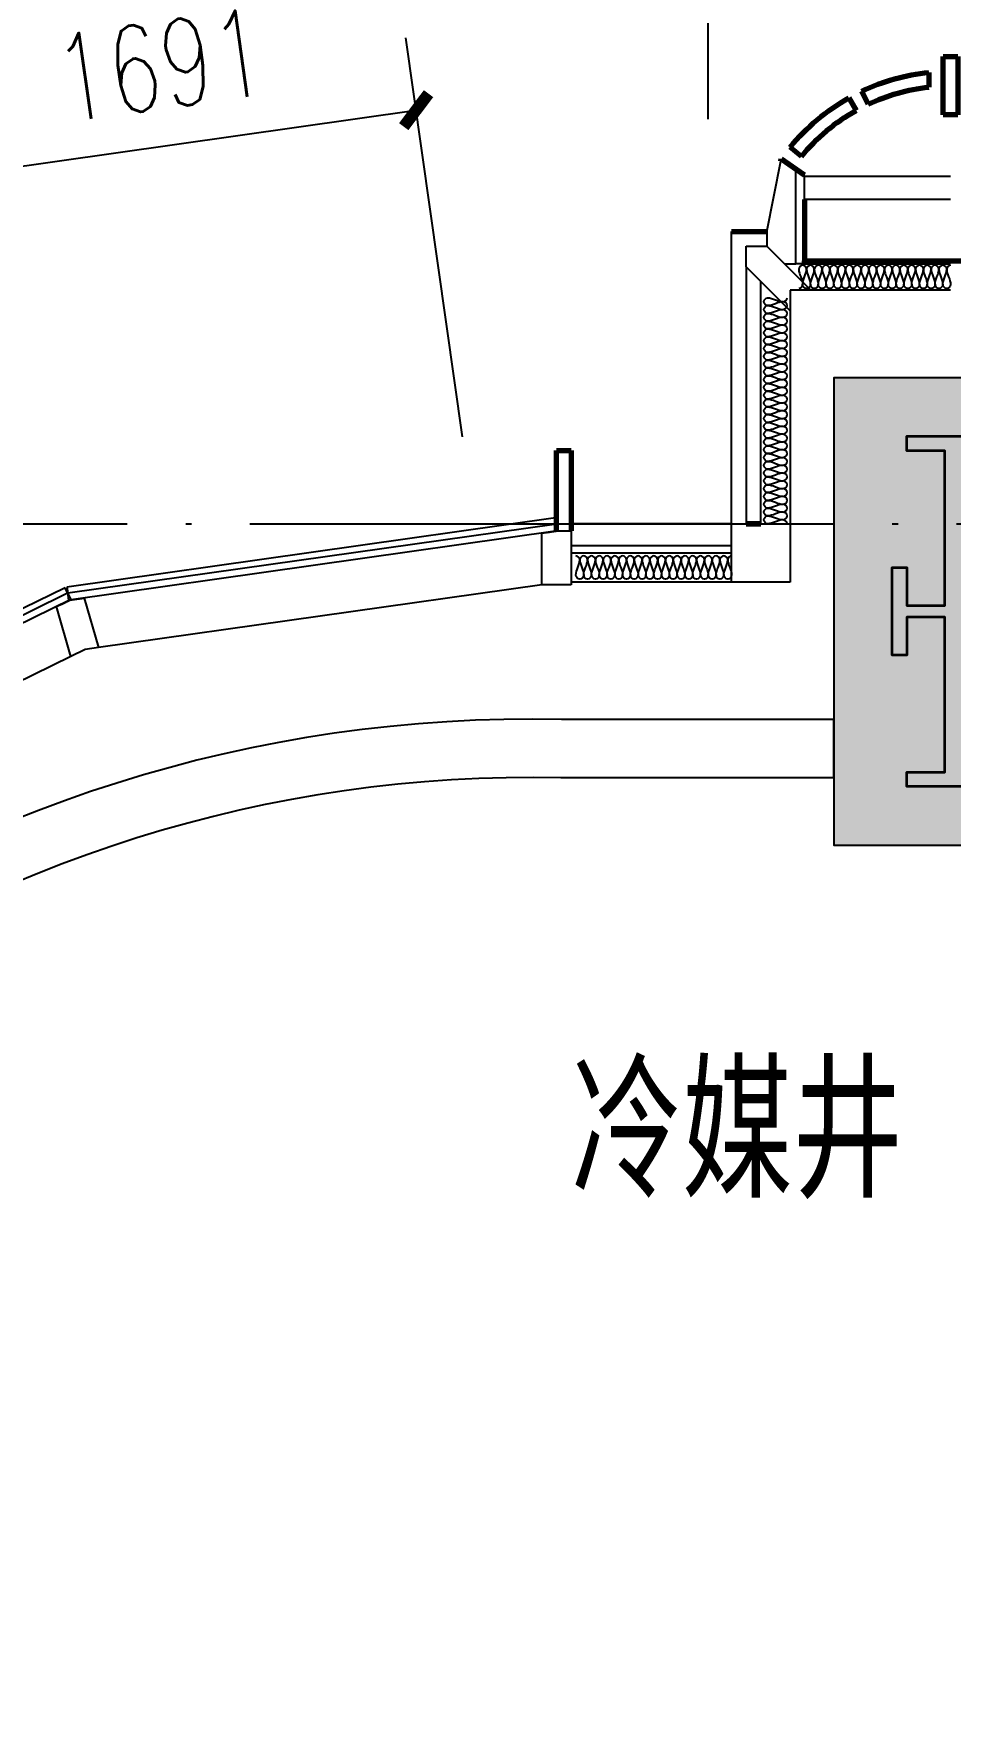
# Model space of a CAD drawing. Header units: millimetres. Extents: x 11476074 to 24729458, y -1239991 to 2813188.
# Drawn here: x 12561655 to 12564797, y 403070 to 408792 of the extents above; entities that cross this region are included whole.
import ezdxf

# ---------------------------------------------------------------- set-up
doc = ezdxf.new("R2010")
doc.units = ezdxf.units.MM
doc.header["$LTSCALE"] = 1000
doc.linetypes.add('DOTE', pattern=[2.42, 2, -0.2, 0.02, -0.2])
for name, color, linetype in [('A-ANNO-DIMS', 3, 'Continuous'), ('A-ANNO-TEXT', 7, 'Continuous'), ('A-AXIS', 18, 'DOTE'), ('A-DETL-0001', 1, 'Continuous'), ('A-GLAZ', 4, 'Continuous'), ('A-WALL', 5, 'Continuous'), ('G-RCZ-CONLine', 5, 'Continuous'), ('PUB_HATCH', 8, 'Continuous'), ('排水沟', 133, 'Continuous')]:
    doc.layers.add(name, color=color, linetype=linetype)
for name, color, linetype, lineweight in [('A-GENM', 2, 'Continuous', 70), ('A-GENM-PROJ', 2, 'Continuous', 25), ('A-GLAZ-PROJ', 2, 'Continuous', 25), ('钢柱', 51, 'Continuous', 35)]:
    doc.layers.add(name, color=color, linetype=linetype, lineweight=lineweight)
doc.styles.add('_TCH_DIM_T3', font='SIMPLEX', dxfattribs={"width": 0.705882, "bigfont": 'GBCBIG'})
doc.styles.add('TITXV', font='', dxfattribs={"width": 0.7})
doc.styles.get('TITXV').set_extended_font_data('SimSun')
doc.dimstyles.new('_TCH_ARCH&&100', dxfattribs={"dimtxt": 297.5, "dimasz": 100, "dimexe": 250, "dimexo": 300, "dimgap": 126.25, "dimtad": 1, "dimdec": 0, "dimzin": 0, "dimdsep": 46, "dimtxsty": '_TCH_DIM_T3', "dimblk": 'ARCHTICK', "dimcen": 0.09, "dimclrt": 7, "dimazin": 2, "dimtfac": 1, "dimtdec": 0, "dimtix": 1, "dimtmove": 2, "dimatfit": 3, "dimfxl": 0, "dimtolj": 1, "dimtzin": 0, "dimarcsym": 0})

# ---------------------------------------------------------------- blocks, each defined once
blk = doc.blocks.new('_ArchTick')
at = {"color": 0, "linetype": 'ByBlock', "const_width": 0.4}
blk.add_lwpolyline([(-0.5, -0.5), (0.5, 0.5)], dxfattribs=at)
blk = doc.blocks.new('*D5823')
at = {"layer": 'A-ANNO-DIMS', "color": 0, "lineweight": -2, "transparency": 16777216}
for p, q in [((12563404.7, 709816), (12563211.1, 711182.6)), ((12561730.6, 709578.8), (12561537, 710945.4)), ((12561572, 710697.9), (12563246.2, 710935.1))]:
    blk.add_line(p, q, dxfattribs=at)
at = {"layer": 'Defpoints', "color": 0, "transparency": 16777216}
for p in [(12563246.2, 710935.1), (12563446.8, 709519), (12561772.7, 709281.8)]:
    blk.add_point(p, dxfattribs=at)
at = {"layer": 'A-ANNO-DIMS', "color": 0, "lineweight": -2, "transparency": 16777216, "xscale": 100, "yscale": 100, "zscale": 100}
for p, rotation in [((12563246.2, 710935.1), 8.064418033486072), ((12561572, 710697.9), 188.064418033486)]:
    blk.add_blockref('_ArchTick', p, dxfattribs=dict(at, rotation=rotation))
at = {"layer": 'A-ANNO-DIMS', "color": 7, "transparency": 16777216, "insert": (12562370.5, 711088.7), "char_height": 297.5, "attachment_point": 5, "rotation": 8.0644, "style": '_TCH_DIM_T3'}
blk.add_mtext('\\A1;1691', dxfattribs=at)
blk = doc.blocks.new('*D5859')
at = {"layer": 'A-ANNO-DIMS', "color": 0, "lineweight": -2, "transparency": 16777216}
for p, q in [((12564246.9, 710904.1), (12564246.9, 712325.5)), ((12565346.7, 710904.1), (12565346.7, 712325.5)), ((12564246.9, 712075.5), (12565346.7, 712075.5))]:
    blk.add_line(p, q, dxfattribs=at)
at = {"layer": 'Defpoints', "color": 0, "transparency": 16777216}
for p in [(12565346.7, 712075.5), (12564246.9, 710604.1), (12565346.7, 710604.1)]:
    blk.add_point(p, dxfattribs=at)
at = {"layer": 'A-ANNO-DIMS', "color": 0, "lineweight": -2, "transparency": 16777216, "xscale": 100, "yscale": 100, "zscale": 100, "rotation": 180}
blk.add_blockref('_ArchTick', (12564246.9, 712075.5), dxfattribs=at)
at = {"layer": 'A-ANNO-DIMS', "color": 0, "lineweight": -2, "transparency": 16777216, "xscale": 100, "yscale": 100, "zscale": 100}
blk.add_blockref('_ArchTick', (12565346.7, 712075.5), dxfattribs=at)
at = {"layer": 'A-ANNO-DIMS', "color": 7, "transparency": 16777216, "insert": (12564796.8, 712350.5), "char_height": 297.5, "attachment_point": 5, "style": '_TCH_DIM_T3'}
blk.add_mtext('\\A1;1100', dxfattribs=at)
blk = doc.blocks.new('FO-Exterior Column FULL - FO-Exterior Column FULL-V22-850_L52 HOTEL')
at = {"layer": 'A-GENM'}
for p, q in [((630, 100.1), (630, 175.3)), ((-500, 110.1), (-500, 100.4)), ((-500, -109.6), (-500, 110.1)), ((-500, 100.4), (500, 100.4)), ((580.2, -249.1), (630, 0.1)), ((-580.2, -249.1), (-502.1, -193.8)), ((502.1, -193.8), (580.2, -249.1)), ((-581.7, -241.4), (-580.2, -249.1)), ((-510.9, -257.6), (-549.6, -289.3)), ((549.6, -289.3), (510.9, -257.6)), ((25, -399.6), (-25, -399.6)), ((-25, -399.6), (-25, -599.6)), ((25, -599.6), (25, -399.6)), ((-348.5, -458), (-324, -414.4)), ((-282.7, -435.7), (-304, -480.9)), ((304, -480.9), (282.7, -435.7)), ((324, -414.4), (348.5, -458)), ((-75, -545.2), (-75, -494.9)), ((75, -494.9), (75, -545.2)), ((-25, -599.6), (25, -599.6))]:
    blk.add_line(p, q, dxfattribs=at)
for radius, start, end in [(661.1, 219.3893, 240.6554), (661.1, 299.3446, 320.6107), (711.1, 219.3894, 240.6554), (711.1, 299.3446, 320.6106), (661.1, 244.6842, 263.483), (661.1, 276.517, 295.3158), (711.1, 244.6842, 263.943), (711.1, 276.057, 295.3158)]:
    blk.add_arc((0, 161.9), radius, start, end, dxfattribs=at)
blk = doc.blocks.new('FO-CORNER LOUVERS - FO-CORNER LOUVERS 1000-5059423-850_L52 HOTEL')
at = {"layer": 'A-GENM'}
for p, q in [((-600, -74.6), (-600, -350)), ((-550, -350), (-550, -75.7)), ((50, -99.9), (100, -99.9)), ((100, -99.9), (50, -99.9)), ((-600, -350), (-550, -350)), ((0, -1099.9), (120.3, -1099.9))]:
    blk.add_line(p, q, dxfattribs=at)
at = {"layer": 'A-GENM-PROJ'}
for p, q in [((-550, -24.9), (0, -24.9)), ((0, -99.9), (-550, -99.9))]:
    blk.add_line(p, q, dxfattribs=at)
blk = doc.blocks.new('FO-Vision Panels-Corner - Regular 2-4578217-850_L52 HOTEL')
at = {"layer": 'A-GLAZ-PROJ'}
for p, q in [((-845.4, 0), (-845.4, 20)), ((-845.4, 20), (845.4, 20)), ((845.4, 20), (845.4, 0))]:
    blk.add_line(p, q, dxfattribs=at)
blk = doc.blocks.new('FO-Vision Panels-Corner - Regular 2-4578218-850_L52 HOTEL')
at = {"layer": 'A-GLAZ-PROJ'}
for p, q in [((-845.4, 0), (-845.4, 20)), ((-845.4, 20), (845.4, 20)), ((845.4, 20), (845.4, 0))]:
    blk.add_line(p, q, dxfattribs=at)
blk = doc.blocks.new('FO-Vision Panels-Corner - Regular 2-V24-850_L52 HOTEL')
at = {"layer": 'A-GLAZ'}
for p, q in [((845.4, 0), (-845.4, 0)), ((-845.4, 0), (-845.4, -25)), ((845.4, -25), (845.4, 0)), ((-810.4, -25), (-845.4, -25)), ((-845.4, -25), (845.4, -25)), ((845.4, -25), (810.4, -25)), ((845.4, -26.4), (845.4, -25))]:
    blk.add_line(p, q, dxfattribs=at)
at = {"layer": 'A-GLAZ-PROJ'}
for p, q in [((-845.4, 0), (-845.4, 20)), ((-845.4, 20), (845.4, 20)), ((845.4, 20), (845.4, 0)), ((-766.6, -200), (766.6, -200))]:
    blk.add_line(p, q, dxfattribs=at)
blk = doc.blocks.new('FO-Vision Panels-Corner - Regular 2-V25-850_L52 HOTEL')
at = {"layer": 'A-GLAZ'}
for p, q in [((845.4, 0), (-845.4, 0)), ((-845.4, 0), (-845.4, -25)), ((845.4, -25), (845.4, 0)), ((-810.4, -25), (-845.4, -25)), ((-845.4, -25), (-845.4, -26.4)), ((-845.4, -25), (845.4, -25)), ((845.4, -25), (810.4, -25)), ((845.4, -26.4), (845.4, -25))]:
    blk.add_line(p, q, dxfattribs=at)
at = {"layer": 'A-GLAZ-PROJ'}
for p, q in [((-845.4, 0), (-845.4, 20)), ((-845.4, 20), (845.4, 20)), ((845.4, 20), (845.4, 0)), ((-759.6, -200), (766.6, -200))]:
    blk.add_line(p, q, dxfattribs=at)
blk = doc.blocks.new('GP_POLY FOSHAN_SHELL_rvt-2-200_L05-13_ 16-25')
at = {"layer": 'A-DETL-0001'}
for p, q in [((-55829.9, 61499.7), (-55781.6, 61741.6)), ((-55773.8, 61744.7), (-55729.9, 61713.6)), ((-55729.9, 61390), (-55729.9, 61713.5)), ((-55729.9, 61713.5), (-55700, 61692.3)), ((-55700, 61692.3), (-55700, 61689.7)), ((-55700, 61609.7), (-55700, 61689.7)), ((-55700, 61689.7), (-55200, 61689.7)), ((-55700, 61609.7), (-55700, 61390)), ((-55200, 61609.7), (-55700, 61609.7)), ((-55950, 61500), (-55829.9, 61500)), ((-55950, 60500), (-55950, 61500)), ((-55829.9, 61500), (-55829.9, 61450)), ((-55900, 61379.4), (-55900, 61450)), ((-55900, 61450), (-55829.2, 61450)), ((-55829.2, 61450), (-55679.2, 61300)), ((-55900, 61379.4), (-55900, 60500)), ((-55750, 61229.3), (-55900, 61379.4)), ((-55769.2, 61390), (-55729.9, 61390)), ((-55700, 61390), (-55729.9, 61390)), ((-55700, 61390), (-55199.9, 61390)), ((-55850, 60500), (-55850, 61329.3)), ((-55750, 61300), (-55750, 61229.3)), ((-55679.2, 61300), (-55750, 61300)), ((-55199.9, 61300), (-55679.2, 61300)), ((-55750, 61229.3), (-55750, 60500)), ((-55950, 60300), (-55950, 60500)), ((-55950, 60500), (-55750, 60500)), ((-55750, 60500), (-55750, 60300)), ((-56600, 60467.7), (-56542.5, 60475.8)), ((-56600, 60290.9), (-56600, 60467.7)), ((-56542.5, 60475.8), (-56500, 60475.8)), ((-56500, 60475.8), (-56500, 60290.9)), ((-56500, 60400.1), (-55950, 60400.1)), ((-56500, 60290.9), (-56600, 60290.9)), ((-55950, 60300.2), (-56500, 60300.2)), ((-55750, 60300), (-55950, 60300)), ((-58262.7, 60216.1), (-58216.7, 60238.6)), ((-58213.3, 60045.4), (-58262.7, 60216.1)), ((-58216.7, 60238.6), (-58167.1, 60245.6)), ((-58167.1, 60245.6), (-58118, 60075.8)), ((-58164.7, 60069.2), (-58213.3, 60045.4)), ((-58118, 60075.8), (-58164.7, 60069.2))]:
    blk.add_line(p, q, dxfattribs=at)
blk.add_arc((-55776.7, 61740.6), 5, 54.6786, 168.7147, dxfattribs=at)
for points in [[(-55693.3, 61371.7), (-55693.3, 61378), (-55706.7, 61392.1), (-55720, 61378), (-55720, 61371.7)], [(-55720, 61371.7), (-55720, 61353.4), (-55706.7, 61336.7), (-55706.7, 61318.4)], [(-55706.7, 61318.4), (-55706.7, 61336.7), (-55693.3, 61353.4), (-55693.3, 61371.7)], [(-55666.7, 61371.7), (-55666.7, 61378), (-55680, 61392.1), (-55693.3, 61378), (-55693.3, 61371.7)], [(-55693.3, 61371.7), (-55693.3, 61353.4), (-55680, 61336.7), (-55680, 61318.4)], [(-55680, 61318.4), (-55680, 61336.7), (-55666.7, 61353.4), (-55666.7, 61371.7)], [(-55640, 61371.7), (-55640, 61378), (-55653.3, 61392.1), (-55666.7, 61378), (-55666.7, 61371.7)], [(-55666.7, 61371.7), (-55666.7, 61353.4), (-55653.3, 61336.7), (-55653.3, 61318.4)], [(-55653.3, 61318.4), (-55653.3, 61336.7), (-55640, 61353.4), (-55640, 61371.7)], [(-55613.3, 61371.7), (-55613.3, 61378), (-55626.7, 61392.1), (-55640, 61378), (-55640, 61371.7)], [(-55640, 61371.7), (-55640, 61353.4), (-55626.7, 61336.7), (-55626.7, 61318.4)], [(-55626.7, 61318.4), (-55626.7, 61336.7), (-55613.3, 61353.4), (-55613.3, 61371.7)], [(-55586.7, 61371.7), (-55586.7, 61378), (-55600, 61392.1), (-55613.3, 61378), (-55613.3, 61371.7)], [(-55613.3, 61371.7), (-55613.3, 61353.4), (-55600, 61336.7), (-55600, 61318.4)], [(-55600, 61318.4), (-55600, 61336.7), (-55586.7, 61353.4), (-55586.7, 61371.7)], [(-55560, 61371.7), (-55560, 61378), (-55573.3, 61392.1), (-55586.7, 61378), (-55586.7, 61371.7)], [(-55586.7, 61371.7), (-55586.7, 61353.4), (-55573.3, 61336.7), (-55573.3, 61318.4)], [(-55573.3, 61318.4), (-55573.3, 61336.7), (-55560, 61353.4), (-55560, 61371.7)], [(-55533.3, 61371.7), (-55533.3, 61378), (-55546.7, 61392.1), (-55560, 61378), (-55560, 61371.7)], [(-55560, 61371.7), (-55560, 61353.4), (-55546.7, 61336.7), (-55546.7, 61318.4)], [(-55546.7, 61318.4), (-55546.7, 61336.7), (-55533.3, 61353.4), (-55533.3, 61371.7)], [(-55506.7, 61371.7), (-55506.7, 61378), (-55520, 61392.1), (-55533.3, 61378), (-55533.3, 61371.7)], [(-55533.3, 61371.7), (-55533.3, 61353.4), (-55520, 61336.7), (-55520, 61318.4)], [(-55520, 61318.4), (-55520, 61336.7), (-55506.7, 61353.4), (-55506.7, 61371.7)], [(-55480, 61371.7), (-55480, 61378), (-55493.3, 61392.1), (-55506.7, 61378), (-55506.7, 61371.7)], [(-55506.7, 61371.7), (-55506.7, 61353.4), (-55493.3, 61336.7), (-55493.3, 61318.4)], [(-55493.3, 61318.4), (-55493.3, 61336.7), (-55480, 61353.4), (-55480, 61371.7)], [(-55453.3, 61371.7), (-55453.3, 61378), (-55466.7, 61392.1), (-55480, 61378), (-55480, 61371.7)], [(-55480, 61371.7), (-55480, 61353.4), (-55466.7, 61336.7), (-55466.7, 61318.4)], [(-55466.7, 61318.4), (-55466.7, 61336.7), (-55453.3, 61353.4), (-55453.3, 61371.7)], [(-55426.7, 61371.7), (-55426.7, 61378), (-55440, 61392.1), (-55453.3, 61378), (-55453.3, 61371.7)], [(-55453.3, 61371.7), (-55453.3, 61353.4), (-55440, 61336.7), (-55440, 61318.4)], [(-55440, 61318.4), (-55440, 61336.7), (-55426.7, 61353.4), (-55426.7, 61371.7)], [(-55400, 61371.7), (-55400, 61378), (-55413.3, 61392.1), (-55426.7, 61378), (-55426.7, 61371.7)], [(-55426.7, 61371.7), (-55426.7, 61353.4), (-55413.3, 61336.7), (-55413.3, 61318.4)], [(-55413.3, 61318.4), (-55413.3, 61336.7), (-55400, 61353.4), (-55400, 61371.7)], [(-55373.3, 61371.7), (-55373.3, 61378), (-55386.7, 61392.1), (-55400, 61378), (-55400, 61371.7)], [(-55400, 61371.7), (-55400, 61353.4), (-55386.7, 61336.7), (-55386.7, 61318.4)], [(-55386.7, 61318.4), (-55386.7, 61336.7), (-55373.3, 61353.4), (-55373.3, 61371.7)], [(-55346.7, 61371.7), (-55346.7, 61378), (-55360, 61392.1), (-55373.3, 61378), (-55373.3, 61371.7)], [(-55373.3, 61371.7), (-55373.3, 61353.4), (-55360, 61336.7), (-55360, 61318.4)], [(-55360, 61318.4), (-55360, 61336.7), (-55346.7, 61353.4), (-55346.7, 61371.7)], [(-55320, 61371.7), (-55320, 61378), (-55333.3, 61392.1), (-55346.7, 61378), (-55346.7, 61371.7)], [(-55346.7, 61371.7), (-55346.7, 61353.4), (-55333.3, 61336.7), (-55333.3, 61318.4)], [(-55333.3, 61318.4), (-55333.3, 61336.7), (-55320, 61353.4), (-55320, 61371.7)], [(-55293.3, 61371.7), (-55293.3, 61378), (-55306.7, 61392.1), (-55320, 61378), (-55320, 61371.7)], [(-55320, 61371.7), (-55320, 61353.4), (-55306.7, 61336.7), (-55306.7, 61318.4)], [(-55306.7, 61318.4), (-55306.7, 61336.7), (-55293.3, 61353.4), (-55293.3, 61371.7)], [(-55266.7, 61371.7), (-55266.7, 61378), (-55280, 61392.1), (-55293.3, 61378), (-55293.3, 61371.7)], [(-55293.3, 61371.7), (-55293.3, 61353.4), (-55280, 61336.7), (-55280, 61318.4)], [(-55280, 61318.4), (-55280, 61336.7), (-55266.7, 61353.4), (-55266.7, 61371.7)], [(-55240, 61371.7), (-55240, 61378), (-55253.3, 61392.1), (-55266.7, 61378), (-55266.7, 61371.7)], [(-55266.7, 61371.7), (-55266.7, 61353.4), (-55253.3, 61336.7), (-55253.3, 61318.4)], [(-55253.3, 61318.4), (-55253.3, 61336.7), (-55240, 61353.4), (-55240, 61371.7)], [(-55213.3, 61371.7), (-55213.3, 61378), (-55226.7, 61392.1), (-55240, 61378), (-55240, 61371.7)], [(-55240, 61371.7), (-55240, 61353.4), (-55226.7, 61336.7), (-55226.7, 61318.4)], [(-55226.7, 61318.4), (-55226.7, 61336.7), (-55213.3, 61353.4), (-55213.3, 61371.7)], [(-55200, 61385.1), (-55206.3, 61385.1), (-55213.3, 61378), (-55213.3, 61371.7)], [(-55213.3, 61371.7), (-55213.3, 61353.4), (-55200, 61336.7), (-55200, 61318.4)], [(-55706.7, 61318.4), (-55706.7, 61312.1), (-55713.7, 61305.1), (-55720, 61305.1)], [(-55680, 61318.4), (-55680, 61312.1), (-55693.3, 61298), (-55706.7, 61312.1), (-55706.7, 61318.4)], [(-55653.3, 61318.4), (-55653.3, 61312.1), (-55666.7, 61298), (-55680, 61312.1), (-55680, 61318.4)], [(-55626.7, 61318.4), (-55626.7, 61312.1), (-55640, 61298), (-55653.3, 61312.1), (-55653.3, 61318.4)], [(-55600, 61318.4), (-55600, 61312.1), (-55613.3, 61298), (-55626.7, 61312.1), (-55626.7, 61318.4)], [(-55573.3, 61318.4), (-55573.3, 61312.1), (-55586.7, 61298), (-55600, 61312.1), (-55600, 61318.4)], [(-55546.7, 61318.4), (-55546.7, 61312.1), (-55560, 61298), (-55573.3, 61312.1), (-55573.3, 61318.4)], [(-55520, 61318.4), (-55520, 61312.1), (-55533.3, 61298), (-55546.7, 61312.1), (-55546.7, 61318.4)], [(-55493.3, 61318.4), (-55493.3, 61312.1), (-55506.7, 61298), (-55520, 61312.1), (-55520, 61318.4)], [(-55466.7, 61318.4), (-55466.7, 61312.1), (-55480, 61298), (-55493.3, 61312.1), (-55493.3, 61318.4)], [(-55440, 61318.4), (-55440, 61312.1), (-55453.3, 61298), (-55466.7, 61312.1), (-55466.7, 61318.4)], [(-55413.3, 61318.4), (-55413.3, 61312.1), (-55426.7, 61298), (-55440, 61312.1), (-55440, 61318.4)], [(-55386.7, 61318.4), (-55386.7, 61312.1), (-55400, 61298), (-55413.3, 61312.1), (-55413.3, 61318.4)], [(-55360, 61318.4), (-55360, 61312.1), (-55373.3, 61298), (-55386.7, 61312.1), (-55386.7, 61318.4)], [(-55333.3, 61318.4), (-55333.3, 61312.1), (-55346.7, 61298), (-55360, 61312.1), (-55360, 61318.4)], [(-55306.7, 61318.4), (-55306.7, 61312.1), (-55320, 61298), (-55333.3, 61312.1), (-55333.3, 61318.4)], [(-55280, 61318.4), (-55280, 61312.1), (-55293.3, 61298), (-55306.7, 61312.1), (-55306.7, 61318.4)], [(-55253.3, 61318.4), (-55253.3, 61312.1), (-55266.7, 61298), (-55280, 61312.1), (-55280, 61318.4)], [(-55226.7, 61318.4), (-55226.7, 61312.1), (-55240, 61298), (-55253.3, 61312.1), (-55253.3, 61318.4)], [(-55200, 61318.4), (-55200, 61312.1), (-55213.3, 61298), (-55226.7, 61312.1), (-55226.7, 61318.4)], [(-55826.6, 61246.7), (-55832.9, 61246.7), (-55847, 61260), (-55832.9, 61273.4), (-55826.6, 61273.4)], [(-55826.6, 61220), (-55832.9, 61220), (-55847, 61233.4), (-55832.9, 61246.7), (-55826.6, 61246.7)], [(-55826.6, 61273.4), (-55808.3, 61273.4), (-55791.6, 61260), (-55773.3, 61260)], [(-55773.3, 61260), (-55791.6, 61260), (-55808.3, 61246.7), (-55826.6, 61246.7)], [(-55826.6, 61246.7), (-55808.3, 61246.7), (-55791.6, 61233.4), (-55773.3, 61233.4)], [(-55773.3, 61233.4), (-55791.6, 61233.4), (-55808.3, 61220), (-55826.6, 61220)], [(-55773.3, 61260), (-55767, 61260), (-55760, 61267.1), (-55760, 61273.4)], [(-55773.3, 61233.4), (-55767, 61233.4), (-55752.9, 61246.7), (-55767, 61260), (-55773.3, 61260)], [(-55773.3, 61206.7), (-55767, 61206.7), (-55752.9, 61220), (-55767, 61233.4), (-55773.3, 61233.4)], [(-55826.6, 61193.4), (-55832.9, 61193.4), (-55847, 61206.7), (-55832.9, 61220), (-55826.6, 61220)], [(-55826.6, 61166.7), (-55832.9, 61166.7), (-55847, 61180), (-55832.9, 61193.4), (-55826.6, 61193.4)], [(-55826.6, 61140), (-55832.9, 61140), (-55847, 61153.4), (-55832.9, 61166.7), (-55826.6, 61166.7)], [(-55826.6, 61220), (-55808.3, 61220), (-55791.6, 61206.7), (-55773.3, 61206.7)], [(-55773.3, 61206.7), (-55791.6, 61206.7), (-55808.3, 61193.4), (-55826.6, 61193.4)], [(-55826.6, 61193.4), (-55808.3, 61193.4), (-55791.6, 61180), (-55773.3, 61180)], [(-55773.3, 61180), (-55791.6, 61180), (-55808.3, 61166.7), (-55826.6, 61166.7)], [(-55826.6, 61166.7), (-55808.3, 61166.7), (-55791.6, 61153.4), (-55773.3, 61153.4)], [(-55773.3, 61180), (-55767, 61180), (-55752.9, 61193.4), (-55767, 61206.7), (-55773.3, 61206.7)], [(-55773.3, 61153.4), (-55767, 61153.4), (-55752.9, 61166.7), (-55767, 61180), (-55773.3, 61180)], [(-55826.6, 61113.4), (-55832.9, 61113.4), (-55847, 61126.7), (-55832.9, 61140), (-55826.6, 61140)], [(-55826.6, 61086.7), (-55832.9, 61086.7), (-55847, 61100), (-55832.9, 61113.4), (-55826.6, 61113.4)], [(-55773.3, 61153.4), (-55791.6, 61153.4), (-55808.3, 61140), (-55826.6, 61140)], [(-55826.6, 61140), (-55808.3, 61140), (-55791.6, 61126.7), (-55773.3, 61126.7)], [(-55773.3, 61126.7), (-55791.6, 61126.7), (-55808.3, 61113.4), (-55826.6, 61113.4)], [(-55826.6, 61113.4), (-55808.3, 61113.4), (-55791.6, 61100), (-55773.3, 61100)], [(-55773.3, 61126.7), (-55767, 61126.7), (-55752.9, 61140), (-55767, 61153.4), (-55773.3, 61153.4)], [(-55773.3, 61100), (-55767, 61100), (-55752.9, 61113.4), (-55767, 61126.7), (-55773.3, 61126.7)], [(-55826.6, 61060), (-55832.9, 61060), (-55847, 61073.4), (-55832.9, 61086.7), (-55826.6, 61086.7)], [(-55826.6, 61033.4), (-55832.9, 61033.4), (-55847, 61046.7), (-55832.9, 61060), (-55826.6, 61060)], [(-55773.3, 61100), (-55791.6, 61100), (-55808.3, 61086.7), (-55826.6, 61086.7)], [(-55826.6, 61086.7), (-55808.3, 61086.7), (-55791.6, 61073.4), (-55773.3, 61073.4)], [(-55773.3, 61073.4), (-55791.6, 61073.4), (-55808.3, 61060), (-55826.6, 61060)], [(-55826.6, 61060), (-55808.3, 61060), (-55791.6, 61046.7), (-55773.3, 61046.7)], [(-55773.3, 61073.4), (-55767, 61073.4), (-55752.9, 61086.7), (-55767, 61100), (-55773.3, 61100)], [(-55773.3, 61046.7), (-55767, 61046.7), (-55752.9, 61060), (-55767, 61073.4), (-55773.3, 61073.4)], [(-55826.6, 61006.7), (-55832.9, 61006.7), (-55847, 61020), (-55832.9, 61033.4), (-55826.6, 61033.4)], [(-55826.6, 60980), (-55832.9, 60980), (-55847, 60993.4), (-55832.9, 61006.7), (-55826.6, 61006.7)], [(-55773.3, 61046.7), (-55791.6, 61046.7), (-55808.3, 61033.4), (-55826.6, 61033.4)], [(-55826.6, 61033.4), (-55808.3, 61033.4), (-55791.6, 61020), (-55773.3, 61020)], [(-55773.3, 61020), (-55791.6, 61020), (-55808.3, 61006.7), (-55826.6, 61006.7)], [(-55826.6, 61006.7), (-55808.3, 61006.7), (-55791.6, 60993.4), (-55773.3, 60993.4)], [(-55773.3, 61020), (-55767, 61020), (-55752.9, 61033.4), (-55767, 61046.7), (-55773.3, 61046.7)], [(-55773.3, 60993.4), (-55767, 60993.4), (-55752.9, 61006.7), (-55767, 61020), (-55773.3, 61020)], [(-55826.6, 60953.4), (-55832.9, 60953.4), (-55847, 60966.7), (-55832.9, 60980), (-55826.6, 60980)], [(-55826.6, 60926.7), (-55832.9, 60926.7), (-55847, 60940), (-55832.9, 60953.4), (-55826.6, 60953.4)], [(-55773.3, 60993.4), (-55791.6, 60993.4), (-55808.3, 60980), (-55826.6, 60980)], [(-55826.6, 60980), (-55808.3, 60980), (-55791.6, 60966.7), (-55773.3, 60966.7)], [(-55773.3, 60966.7), (-55791.6, 60966.7), (-55808.3, 60953.4), (-55826.6, 60953.4)], [(-55826.6, 60953.4), (-55808.3, 60953.4), (-55791.6, 60940), (-55773.3, 60940)], [(-55773.3, 60940), (-55791.6, 60940), (-55808.3, 60926.7), (-55826.6, 60926.7)], [(-55773.3, 60966.7), (-55767, 60966.7), (-55752.9, 60980), (-55767, 60993.4), (-55773.3, 60993.4)], [(-55773.3, 60940), (-55767, 60940), (-55752.9, 60953.4), (-55767, 60966.7), (-55773.3, 60966.7)], [(-55773.3, 60913.4), (-55767, 60913.4), (-55752.9, 60926.7), (-55767, 60940), (-55773.3, 60940)], [(-55826.6, 60900), (-55832.9, 60900), (-55847, 60913.4), (-55832.9, 60926.7), (-55826.6, 60926.7)], [(-55826.6, 60873.4), (-55832.9, 60873.4), (-55847, 60886.7), (-55832.9, 60900), (-55826.6, 60900)], [(-55826.6, 60926.7), (-55808.3, 60926.7), (-55791.6, 60913.4), (-55773.3, 60913.4)], [(-55773.3, 60913.4), (-55791.6, 60913.4), (-55808.3, 60900), (-55826.6, 60900)], [(-55826.6, 60900), (-55808.3, 60900), (-55791.6, 60886.7), (-55773.3, 60886.7)], [(-55773.3, 60886.7), (-55791.6, 60886.7), (-55808.3, 60873.4), (-55826.6, 60873.4)], [(-55773.3, 60886.7), (-55767, 60886.7), (-55752.9, 60900), (-55767, 60913.4), (-55773.3, 60913.4)], [(-55773.3, 60860), (-55767, 60860), (-55752.9, 60873.4), (-55767, 60886.7), (-55773.3, 60886.7)], [(-55826.6, 60846.7), (-55832.9, 60846.7), (-55847, 60860), (-55832.9, 60873.4), (-55826.6, 60873.4)], [(-55826.6, 60820), (-55832.9, 60820), (-55847, 60833.4), (-55832.9, 60846.7), (-55826.6, 60846.7)], [(-55826.6, 60873.4), (-55808.3, 60873.4), (-55791.6, 60860), (-55773.3, 60860)], [(-55773.3, 60860), (-55791.6, 60860), (-55808.3, 60846.7), (-55826.6, 60846.7)], [(-55826.6, 60846.7), (-55808.3, 60846.7), (-55791.6, 60833.4), (-55773.3, 60833.4)], [(-55773.3, 60833.4), (-55791.6, 60833.4), (-55808.3, 60820), (-55826.6, 60820)], [(-55773.3, 60833.4), (-55767, 60833.4), (-55752.9, 60846.7), (-55767, 60860), (-55773.3, 60860)], [(-55773.3, 60806.7), (-55767, 60806.7), (-55752.9, 60820), (-55767, 60833.4), (-55773.3, 60833.4)], [(-55826.6, 60793.4), (-55832.9, 60793.4), (-55847, 60806.7), (-55832.9, 60820), (-55826.6, 60820)], [(-55826.6, 60766.7), (-55832.9, 60766.7), (-55847, 60780), (-55832.9, 60793.4), (-55826.6, 60793.4)], [(-55826.6, 60740), (-55832.9, 60740), (-55847, 60753.4), (-55832.9, 60766.7), (-55826.6, 60766.7)], [(-55826.6, 60820), (-55808.3, 60820), (-55791.6, 60806.7), (-55773.3, 60806.7)], [(-55773.3, 60806.7), (-55791.6, 60806.7), (-55808.3, 60793.4), (-55826.6, 60793.4)], [(-55826.6, 60793.4), (-55808.3, 60793.4), (-55791.6, 60780), (-55773.3, 60780)], [(-55773.3, 60780), (-55791.6, 60780), (-55808.3, 60766.7), (-55826.6, 60766.7)], [(-55826.6, 60766.7), (-55808.3, 60766.7), (-55791.6, 60753.4), (-55773.3, 60753.4)], [(-55773.3, 60780), (-55767, 60780), (-55752.9, 60793.4), (-55767, 60806.7), (-55773.3, 60806.7)], [(-55773.3, 60753.4), (-55767, 60753.4), (-55752.9, 60766.7), (-55767, 60780), (-55773.3, 60780)], [(-55826.6, 60713.4), (-55832.9, 60713.4), (-55847, 60726.7), (-55832.9, 60740), (-55826.6, 60740)], [(-55826.6, 60686.7), (-55832.9, 60686.7), (-55847, 60700), (-55832.9, 60713.4), (-55826.6, 60713.4)], [(-55773.3, 60753.4), (-55791.6, 60753.4), (-55808.3, 60740), (-55826.6, 60740)], [(-55826.6, 60740), (-55808.3, 60740), (-55791.6, 60726.7), (-55773.3, 60726.7)], [(-55773.3, 60726.7), (-55791.6, 60726.7), (-55808.3, 60713.4), (-55826.6, 60713.4)], [(-55826.6, 60713.4), (-55808.3, 60713.4), (-55791.6, 60700), (-55773.3, 60700)], [(-55773.3, 60726.7), (-55767, 60726.7), (-55752.9, 60740), (-55767, 60753.4), (-55773.3, 60753.4)], [(-55773.3, 60700), (-55767, 60700), (-55752.9, 60713.4), (-55767, 60726.7), (-55773.3, 60726.7)], [(-55826.6, 60660), (-55832.9, 60660), (-55847, 60673.4), (-55832.9, 60686.7), (-55826.6, 60686.7)], [(-55826.6, 60633.4), (-55832.9, 60633.4), (-55847, 60646.7), (-55832.9, 60660), (-55826.6, 60660)], [(-55773.3, 60700), (-55791.6, 60700), (-55808.3, 60686.7), (-55826.6, 60686.7)], [(-55826.6, 60686.7), (-55808.3, 60686.7), (-55791.6, 60673.4), (-55773.3, 60673.4)], [(-55773.3, 60673.4), (-55791.6, 60673.4), (-55808.3, 60660), (-55826.6, 60660)], [(-55826.6, 60660), (-55808.3, 60660), (-55791.6, 60646.7), (-55773.3, 60646.7)], [(-55773.3, 60673.4), (-55767, 60673.4), (-55752.9, 60686.7), (-55767, 60700), (-55773.3, 60700)], [(-55773.3, 60646.7), (-55767, 60646.7), (-55752.9, 60660), (-55767, 60673.4), (-55773.3, 60673.4)], [(-55826.6, 60606.7), (-55832.9, 60606.7), (-55847, 60620), (-55832.9, 60633.4), (-55826.6, 60633.4)], [(-55826.6, 60580), (-55832.9, 60580), (-55847, 60593.4), (-55832.9, 60606.7), (-55826.6, 60606.7)], [(-55773.3, 60646.7), (-55791.6, 60646.7), (-55808.3, 60633.4), (-55826.6, 60633.4)], [(-55826.6, 60633.4), (-55808.3, 60633.4), (-55791.6, 60620), (-55773.3, 60620)], [(-55773.3, 60620), (-55791.6, 60620), (-55808.3, 60606.7), (-55826.6, 60606.7)], [(-55826.6, 60606.7), (-55808.3, 60606.7), (-55791.6, 60593.4), (-55773.3, 60593.4)], [(-55773.3, 60593.4), (-55791.6, 60593.4), (-55808.3, 60580), (-55826.6, 60580)], [(-55773.3, 60620), (-55767, 60620), (-55752.9, 60633.4), (-55767, 60646.7), (-55773.3, 60646.7)], [(-55773.3, 60593.4), (-55767, 60593.4), (-55752.9, 60606.7), (-55767, 60620), (-55773.3, 60620)], [(-55773.3, 60566.7), (-55767, 60566.7), (-55752.9, 60580), (-55767, 60593.4), (-55773.3, 60593.4)], [(-55826.6, 60553.4), (-55832.9, 60553.4), (-55847, 60566.7), (-55832.9, 60580), (-55826.6, 60580)], [(-55826.6, 60526.7), (-55832.9, 60526.7), (-55847, 60540), (-55832.9, 60553.4), (-55826.6, 60553.4)], [(-55826.6, 60580), (-55808.3, 60580), (-55791.6, 60566.7), (-55773.3, 60566.7)], [(-55773.3, 60566.7), (-55791.6, 60566.7), (-55808.3, 60553.4), (-55826.6, 60553.4)], [(-55826.6, 60553.4), (-55808.3, 60553.4), (-55791.6, 60540), (-55773.3, 60540)], [(-55773.3, 60540), (-55791.6, 60540), (-55808.3, 60526.7), (-55826.6, 60526.7)], [(-55773.3, 60540), (-55767, 60540), (-55752.9, 60553.4), (-55767, 60566.7), (-55773.3, 60566.7)], [(-55773.3, 60513.4), (-55767, 60513.4), (-55752.9, 60526.7), (-55767, 60540), (-55773.3, 60540)], [(-55826.6, 60500), (-55832.9, 60500), (-55847, 60513.4), (-55832.9, 60526.7), (-55826.6, 60526.7)], [(-55826.6, 60526.7), (-55808.3, 60526.7), (-55791.6, 60513.4), (-55773.3, 60513.4)], [(-55773.3, 60513.4), (-55791.6, 60513.4), (-55808.3, 60500), (-55826.6, 60500)], [(-55760, 60500), (-55760, 60506.3), (-55767, 60513.4), (-55773.3, 60513.4)], [(-56470, 60376.8), (-56470, 60383.1), (-56477, 60390.1), (-56483.3, 60390.1)], [(-56483.3, 60323.5), (-56483.3, 60341.8), (-56470, 60358.5), (-56470, 60376.8)], [(-56443.3, 60376.8), (-56443.3, 60383.1), (-56456.7, 60397.2), (-56470, 60383.1), (-56470, 60376.8)], [(-56470, 60376.8), (-56470, 60358.5), (-56456.7, 60341.8), (-56456.7, 60323.5)], [(-56456.7, 60323.5), (-56456.7, 60341.8), (-56443.3, 60358.5), (-56443.3, 60376.8)], [(-56416.7, 60376.8), (-56416.7, 60383.1), (-56430, 60397.2), (-56443.3, 60383.1), (-56443.3, 60376.8)], [(-56443.3, 60376.8), (-56443.3, 60358.5), (-56430, 60341.8), (-56430, 60323.5)], [(-56430, 60323.5), (-56430, 60341.8), (-56416.7, 60358.5), (-56416.7, 60376.8)], [(-56390, 60376.8), (-56390, 60383.1), (-56403.3, 60397.2), (-56416.7, 60383.1), (-56416.7, 60376.8)], [(-56416.7, 60376.8), (-56416.7, 60358.5), (-56403.3, 60341.8), (-56403.3, 60323.5)], [(-56403.3, 60323.5), (-56403.3, 60341.8), (-56390, 60358.5), (-56390, 60376.8)], [(-56363.3, 60376.8), (-56363.3, 60383.1), (-56376.7, 60397.2), (-56390, 60383.1), (-56390, 60376.8)], [(-56390, 60376.8), (-56390, 60358.5), (-56376.7, 60341.8), (-56376.7, 60323.5)], [(-56376.7, 60323.5), (-56376.7, 60341.8), (-56363.3, 60358.5), (-56363.3, 60376.8)], [(-56336.7, 60376.8), (-56336.7, 60383.1), (-56350, 60397.2), (-56363.3, 60383.1), (-56363.3, 60376.8)], [(-56363.3, 60376.8), (-56363.3, 60358.5), (-56350, 60341.8), (-56350, 60323.5)], [(-56350, 60323.5), (-56350, 60341.8), (-56336.7, 60358.5), (-56336.7, 60376.8)], [(-56310, 60376.8), (-56310, 60383.1), (-56323.3, 60397.2), (-56336.7, 60383.1), (-56336.7, 60376.8)], [(-56336.7, 60376.8), (-56336.7, 60358.5), (-56323.3, 60341.8), (-56323.3, 60323.5)], [(-56323.3, 60323.5), (-56323.3, 60341.8), (-56310, 60358.5), (-56310, 60376.8)], [(-56283.3, 60376.8), (-56283.3, 60383.1), (-56296.7, 60397.2), (-56310, 60383.1), (-56310, 60376.8)], [(-56310, 60376.8), (-56310, 60358.5), (-56296.7, 60341.8), (-56296.7, 60323.5)], [(-56296.7, 60323.5), (-56296.7, 60341.8), (-56283.3, 60358.5), (-56283.3, 60376.8)], [(-56256.7, 60376.8), (-56256.7, 60383.1), (-56270, 60397.2), (-56283.3, 60383.1), (-56283.3, 60376.8)], [(-56283.3, 60376.8), (-56283.3, 60358.5), (-56270, 60341.8), (-56270, 60323.5)], [(-56270, 60323.5), (-56270, 60341.8), (-56256.7, 60358.5), (-56256.7, 60376.8)], [(-56230, 60376.8), (-56230, 60383.1), (-56243.3, 60397.2), (-56256.7, 60383.1), (-56256.7, 60376.8)], [(-56256.7, 60376.8), (-56256.7, 60358.5), (-56243.3, 60341.8), (-56243.3, 60323.5)], [(-56243.3, 60323.5), (-56243.3, 60341.8), (-56230, 60358.5), (-56230, 60376.8)], [(-56203.3, 60376.8), (-56203.3, 60383.1), (-56216.7, 60397.2), (-56230, 60383.1), (-56230, 60376.8)], [(-56230, 60376.8), (-56230, 60358.5), (-56216.7, 60341.8), (-56216.7, 60323.5)], [(-56216.7, 60323.5), (-56216.7, 60341.8), (-56203.3, 60358.5), (-56203.3, 60376.8)], [(-56176.7, 60376.8), (-56176.7, 60383.1), (-56190, 60397.2), (-56203.3, 60383.1), (-56203.3, 60376.8)], [(-56203.3, 60376.8), (-56203.3, 60358.5), (-56190, 60341.8), (-56190, 60323.5)], [(-56190, 60323.5), (-56190, 60341.8), (-56176.7, 60358.5), (-56176.7, 60376.8)], [(-56150, 60376.8), (-56150, 60383.1), (-56163.3, 60397.2), (-56176.7, 60383.1), (-56176.7, 60376.8)], [(-56176.7, 60376.8), (-56176.7, 60358.5), (-56163.3, 60341.8), (-56163.3, 60323.5)], [(-56163.3, 60323.5), (-56163.3, 60341.8), (-56150, 60358.5), (-56150, 60376.8)], [(-56123.3, 60376.8), (-56123.3, 60383.1), (-56136.7, 60397.2), (-56150, 60383.1), (-56150, 60376.8)], [(-56150, 60376.8), (-56150, 60358.5), (-56136.7, 60341.8), (-56136.7, 60323.5)], [(-56136.7, 60323.5), (-56136.7, 60341.8), (-56123.3, 60358.5), (-56123.3, 60376.8)], [(-56096.7, 60376.8), (-56096.7, 60383.1), (-56110, 60397.2), (-56123.3, 60383.1), (-56123.3, 60376.8)], [(-56123.3, 60376.8), (-56123.3, 60358.5), (-56110, 60341.8), (-56110, 60323.5)], [(-56110, 60323.5), (-56110, 60341.8), (-56096.7, 60358.5), (-56096.7, 60376.8)], [(-56070, 60376.8), (-56070, 60383.1), (-56083.3, 60397.2), (-56096.7, 60383.1), (-56096.7, 60376.8)], [(-56096.7, 60376.8), (-56096.7, 60358.5), (-56083.3, 60341.8), (-56083.3, 60323.5)], [(-56083.3, 60323.5), (-56083.3, 60341.8), (-56070, 60358.5), (-56070, 60376.8)], [(-56043.3, 60376.8), (-56043.3, 60383.1), (-56056.7, 60397.2), (-56070, 60383.1), (-56070, 60376.8)], [(-56070, 60376.8), (-56070, 60358.5), (-56056.7, 60341.8), (-56056.7, 60323.5)], [(-56056.7, 60323.5), (-56056.7, 60341.8), (-56043.3, 60358.5), (-56043.3, 60376.8)], [(-56016.7, 60376.8), (-56016.7, 60383.1), (-56030, 60397.2), (-56043.3, 60383.1), (-56043.3, 60376.8)], [(-56043.3, 60376.8), (-56043.3, 60358.5), (-56030, 60341.8), (-56030, 60323.5)], [(-56030, 60323.5), (-56030, 60341.8), (-56016.7, 60358.5), (-56016.7, 60376.8)], [(-55990, 60376.8), (-55990, 60383.1), (-56003.3, 60397.2), (-56016.7, 60383.1), (-56016.7, 60376.8)], [(-56016.7, 60376.8), (-56016.7, 60358.5), (-56003.3, 60341.8), (-56003.3, 60323.5)], [(-56003.3, 60323.5), (-56003.3, 60341.8), (-55990, 60358.5), (-55990, 60376.8)], [(-55963.3, 60376.8), (-55963.3, 60383.1), (-55976.7, 60397.2), (-55990, 60383.1), (-55990, 60376.8)], [(-55990, 60376.8), (-55990, 60358.5), (-55976.7, 60341.8), (-55976.7, 60323.5)], [(-55976.7, 60323.5), (-55976.7, 60341.8), (-55963.3, 60358.5), (-55963.3, 60376.8)], [(-55950, 60390.1), (-55956.3, 60390.1), (-55963.3, 60383.1), (-55963.3, 60376.8)], [(-55963.3, 60376.8), (-55963.3, 60358.5), (-55950, 60341.8), (-55950, 60323.5)], [(-56456.7, 60323.5), (-56456.7, 60317.2), (-56470, 60303.1), (-56483.3, 60317.2), (-56483.3, 60323.5)], [(-56430, 60323.5), (-56430, 60317.2), (-56443.3, 60303.1), (-56456.7, 60317.2), (-56456.7, 60323.5)], [(-56403.3, 60323.5), (-56403.3, 60317.2), (-56416.7, 60303.1), (-56430, 60317.2), (-56430, 60323.5)], [(-56376.7, 60323.5), (-56376.7, 60317.2), (-56390, 60303.1), (-56403.3, 60317.2), (-56403.3, 60323.5)], [(-56350, 60323.5), (-56350, 60317.2), (-56363.3, 60303.1), (-56376.7, 60317.2), (-56376.7, 60323.5)], [(-56323.3, 60323.5), (-56323.3, 60317.2), (-56336.7, 60303.1), (-56350, 60317.2), (-56350, 60323.5)], [(-56296.7, 60323.5), (-56296.7, 60317.2), (-56310, 60303.1), (-56323.3, 60317.2), (-56323.3, 60323.5)], [(-56270, 60323.5), (-56270, 60317.2), (-56283.3, 60303.1), (-56296.7, 60317.2), (-56296.7, 60323.5)], [(-56243.3, 60323.5), (-56243.3, 60317.2), (-56256.7, 60303.1), (-56270, 60317.2), (-56270, 60323.5)], [(-56216.7, 60323.5), (-56216.7, 60317.2), (-56230, 60303.1), (-56243.3, 60317.2), (-56243.3, 60323.5)], [(-56190, 60323.5), (-56190, 60317.2), (-56203.3, 60303.1), (-56216.7, 60317.2), (-56216.7, 60323.5)], [(-56163.3, 60323.5), (-56163.3, 60317.2), (-56176.7, 60303.1), (-56190, 60317.2), (-56190, 60323.5)], [(-56136.7, 60323.5), (-56136.7, 60317.2), (-56150, 60303.1), (-56163.3, 60317.2), (-56163.3, 60323.5)], [(-56110, 60323.5), (-56110, 60317.2), (-56123.3, 60303.1), (-56136.7, 60317.2), (-56136.7, 60323.5)], [(-56083.3, 60323.5), (-56083.3, 60317.2), (-56096.7, 60303.1), (-56110, 60317.2), (-56110, 60323.5)], [(-56056.7, 60323.5), (-56056.7, 60317.2), (-56070, 60303.1), (-56083.3, 60317.2), (-56083.3, 60323.5)], [(-56030, 60323.5), (-56030, 60317.2), (-56043.3, 60303.1), (-56056.7, 60317.2), (-56056.7, 60323.5)], [(-56003.3, 60323.5), (-56003.3, 60317.2), (-56016.7, 60303.1), (-56030, 60317.2), (-56030, 60323.5)], [(-55976.7, 60323.5), (-55976.7, 60317.2), (-55990, 60303.1), (-56003.3, 60317.2), (-56003.3, 60323.5)], [(-55950, 60323.5), (-55950, 60317.2), (-55963.3, 60303.1), (-55976.7, 60317.2), (-55976.7, 60323.5)]]:
    blk.add_open_spline(points, degree=3, dxfattribs=at)
at = {"layer": 'A-GENM-PROJ', "xscale": -1, "rotation": 180}
for name, p in [('FO-Exterior Column FULL - FO-Exterior Column FULL-V22-850_L52 HOTEL', (-55199.9, 61500.2)), ('FO-CORNER LOUVERS - FO-CORNER LOUVERS 1000-5059423-850_L52 HOTEL', (-55950, 60400.2))]:
    blk.add_blockref(name, p, dxfattribs=at)
at = {"layer": 'A-GLAZ-PROJ', "xscale": -0.9999999999999999}
for name, p, rotation in [('FO-Vision Panels-Corner - Regular 2-4578217-850_L52 HOTEL', (-57387.1, 60381.5), 8.0658852170762), ('FO-Vision Panels-Corner - Regular 2-V24-850_L52 HOTEL', (-57387.1, 60381.5), 8.0658852170762), ('FO-Vision Panels-Corner - Regular 2-4578218-850_L52 HOTEL', (-58983.6, 59891.4), 26.06591860117594), ('FO-Vision Panels-Corner - Regular 2-V25-850_L52 HOTEL', (-58983.6, 59891.4), 26.06591860117594)]:
    blk.add_blockref(name, p, dxfattribs=dict(at, rotation=rotation))
blk = doc.blocks.new('GP_POLY FOSHAN_SHELL_rvt-3-200_L06-13_16-26')
blk.add_blockref('GP_POLY FOSHAN_SHELL_rvt-2-200_L05-13_ 16-25', (0, 0))
blk = doc.blocks.new('A$C74AF65BF')
at = {"layer": 'PUB_HATCH'}
h = blk.add_hatch(color=256, dxfattribs=at)
h.dxf.hatch_style = 1
h.paths.add_polyline_path([(-7000, -4600), (-7000, -5400), (-5400, -5400), (-5400, -4600)])
h.paths.add_polyline_path([(-7000, -11200), (-7000, -12000), (-5400, -12000), (-5400, -11200)])
h.paths.add_polyline_path([(-7000, -17800), (-7000, -18600), (-5400, -18600), (-5400, -17800)])
h.paths.add_polyline_path([(9400, -33850), (9400, -32050), (10550, -32050), (10550, -33850)])
h.paths.add_polyline_path([(9400, -10950), (9400, -9150), (10550, -9150), (10550, -10950)])
h.paths.add_polyline_path([(22350, -33850), (22350, -32050), (23600, -32050), (23600, -33850)])
h.paths.add_polyline_path([(22350, -10950), (22350, -9150), (23600, -9150), (23600, -10950)])
h.paths.add_polyline_path([(-7000, -24400), (-7000, -25200), (-5400, -25200), (-5400, -24400)])
h.paths.add_polyline_path([(-7000, -31000), (-7000, -31800), (-5400, -31800), (-5400, -31000)])
h.paths.add_polyline_path([(-7000, -37600), (-7000, -38400), (-5400, -38400), (-5400, -37600)])
h.paths.add_polyline_path([(38400, -4600), (38400, -5400), (40000, -5400), (40000, -4600)])
h.paths.add_polyline_path([(38400, -11200), (38400, -12000), (40000, -12000), (40000, -11200)])
h.paths.add_polyline_path([(38400, -17800), (38400, -18600), (40000, -18600), (40000, -17800)])
h.paths.add_polyline_path([(38400, -24400), (38400, -25200), (40000, -25200), (40000, -24400)])
h.paths.add_polyline_path([(38400, -31000), (38400, -31800), (40000, -31800), (40000, -31000)])
h.paths.add_polyline_path([(38400, -37600), (38400, -38400), (40000, -38400), (40000, -37600)])
h.paths.add_polyline_path([(33400, -41900), (32600, -41900), (32600, -43500), (33400, -43500)])
h.paths.add_polyline_path([(26800, -41900), (26000, -41900), (26000, -43500), (26800, -43500)])
h.paths.add_polyline_path([(20200, -41900), (19400, -41900), (19400, -43500), (20200, -43500)])
h.paths.add_polyline_path([(13600, -41900), (12800, -41900), (12800, -43500), (13600, -43500)])
h.paths.add_polyline_path([(7000, -41900), (6200, -41900), (6200, -43500), (7000, -43500)])
h.paths.add_polyline_path([(400, -41900), (-400, -41900), (-400, -43500), (400, -43500)])
h.paths.add_polyline_path([(33400, 500), (32600, 500), (32600, -1100), (33400, -1100)])
h.paths.add_polyline_path([(26800, 500), (26000, 500), (26000, -1100), (26800, -1100)])
h.paths.add_polyline_path([(20200, 500), (19400, 500), (19400, -1100), (20200, -1100)])
h.paths.add_polyline_path([(13600, 500), (12800, 500), (12800, -1100), (13600, -1100)])
h.paths.add_polyline_path([(7000, 500), (6200, 500), (6200, -1100), (7000, -1100)])
h.paths.add_polyline_path([(10550, -28150), (9400, -28150), (9400, -29750), (10550, -29750)])
h.paths.add_polyline_path([(400, 500), (-400, 500), (-400, -1100), (400, -1100)])
at = {"layer": 'G-RCZ-CONLine', "color": 3}
blk.add_lwpolyline([(400, 500), (-400, 500), (-400, -1100), (400, -1100)], close=True, dxfattribs=at)
at = {"layer": '钢柱', "color": 2}
blk.add_lwpolyline([(150, -900), (-150, -900), (-150, -850), (-20, -850), (-20, -320), (-150, -320), (-150, -450), (-200, -450), (-200, -150), (-150, -150), (-150, -280), (-20, -280), (-20, 250), (-150, 250), (-150, 300), (150, 300)], dxfattribs=at)
blk = doc.blocks.new('qlzw')
at = {"layer": 'A-AXIS'}
blk.add_line((12416866.8, 1038989.8), (12486866.8, 1038989.8), dxfattribs=at)
blk = doc.blocks.new('幕墙尺寸')
at = {"layer": 'A-ANNO-DIMS', "color": 1}
for p1, p2, distance, picture, middle in [((12564246.9, 710604.1), (12565346.7, 710604.1), 1471.5, '*D5859', (12564796.8, 712350.5)), ((12561772.7, 709281.8), (12563446.8, 709519), 1430.2, '*D5823', (12562370.5, 711088.7))]:
    dim = blk.add_aligned_dim(p1=p1, p2=p2, distance=distance, dimstyle='_TCH_ARCH&&100', dxfattribs=at)
    dim.commit()
    dim.dimension.update_dxf_attribs({"geometry": picture, "text_midpoint": middle})

msp = doc.modelspace()

# ---------------------------------------------------------------- linework, layer by layer
at = {"layer": 'A-WALL'}
for p, q in [((12564396.8, 406443.3), (12563463.9, 406443.3)), ((12564396.8, 406243.3), (12564396.8, 406443.3)), ((12564396.8, 406243.3), (12563461.8, 406243.3))]:
    msp.add_line(p, q, dxfattribs=at)
for radius, start, end in [(4730.4, 88.7944, 162.7489), (4530.4, 88.7681, 162.3693)]:
    msp.add_arc((12563364.4, 401714), radius, start, end, dxfattribs=at)

# ---------------------------------------------------------------- block references
msp.add_blockref('GP_POLY FOSHAN_SHELL_rvt-3-200_L06-13_16-26', (12619996.8, 346613.3))
at = {"layer": 'A-ANNO-DIMS'}
msp.add_blockref('幕墙尺寸', (-280, -302405.8), dxfattribs=at)
at = {"layer": 'G-RCZ-CONLine', "ltscale": 10}
msp.add_blockref('A$C74AF65BF', (12564796.8, 407113.2), dxfattribs=at)
at = {"layer": '排水沟'}
msp.add_blockref('qlzw', (133430, -631876.5), dxfattribs=at)

# ---------------------------------------------------------------- texts
at = {"layer": 'A-ANNO-TEXT', "style": 'TITXV', "width": 0.7}
msp.add_text('冷媒井', height=396.52, dxfattribs=at).set_placement((12563498, 404849))

doc.saveas('drawing.dxf')
